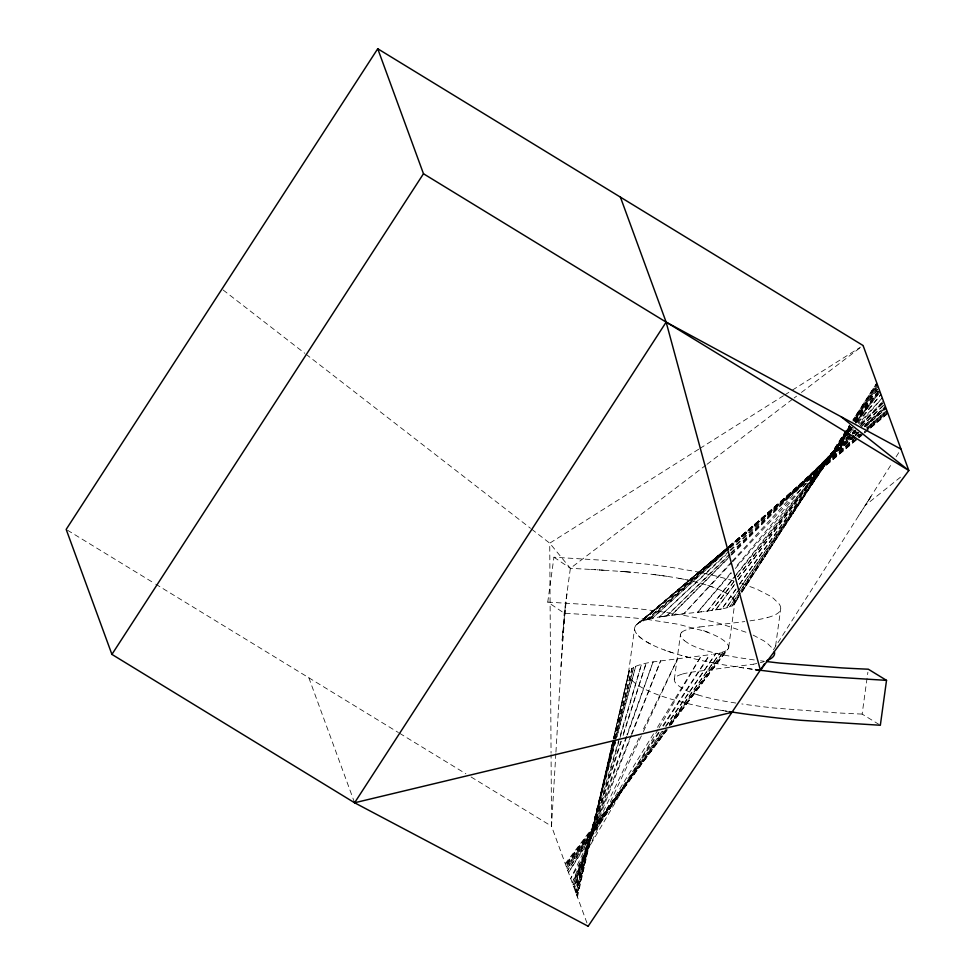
<?xml version="1.0" encoding="UTF-8"?>
<svg xmlns="http://www.w3.org/2000/svg" width="975" height="975" viewBox="0 0 975 975"><rect width="100%" height="100%" fill="white"/><g stroke="black" fill="none" stroke-linecap="round" stroke-linejoin="round"><path stroke-width="0.73" stroke-dasharray="4.88 3.66" d="M555.835 753.663L551.521 826.178L587.255 923.8M555.933 752.152L564.196 613.19L570.375 568.303L705.851 465.197M561.027 666.437L565.744 601.965L562.075 640.331L567.292 590.74M646.937 619.344A137.841 28.178 7.8 0 0 625.645 617.175L564.196 613.19L547.755 602.099L553.946 557.225L609.326 560.649L646.559 564.135A157.877 32.273 7.8 0 1 660.428 565.853L662.342 566.122A136.792 27.958 7.8 0 1 673.579 567.742L691.604 570.814A110.553 22.596 7.8 0 1 701.257 572.727L710.872 574.836A115.001 23.51 7.8 0 1 727.374 579.065L731.311 580.186M628.497 672.799L634.676 627.912A113.6 23.217 7.8 0 1 635.785 625.536A112.978 23.095 7.8 0 1 637.516 623.866L727.642 548.145M674.31 679.38L680.489 634.493M728.703 647.205L734.894 602.331M775.6 645.938L780.756 608.534M879.121 724.51L862.132 714.09L867.896 672.202M577.444 896.988L613.312 739.793M613.616 738.124L628.887 671.58L613.543 738.014M612.178 743.925L577.078 895.988L612.446 744.132M613.811 738.233L629.606 670.41L613.604 738.38M613.251 739.854L576.712 894.989L614.433 740.391M614.798 738.916L632.044 668.241A124.544 25.46 7.8 0 1 640.429 664.67L645.743 663.28A168.285 34.405 7.8 0 1 653.104 661.879L712.03 654.444M614.092 740.22L575.981 892.99L615.225 739.55M614.457 738.757L632.044 668.241L631.337 668.753A114.843 23.473 7.8 0 0 628.473 674.456L628.668 675.334M615.603 738.075L633.726 667.253L615.115 739.233M614.737 740.707L575.616 892.003L615.408 742.523M616.968 736.661L635.7 666.327L616.346 738.282M615.944 739.757L575.25 891.016L619.673 738.928M620.112 737.466L641.465 664.353L619.686 737.185M619.259 738.636L574.397 888.664L621.294 741.244M623.135 735.467L646.132 663.195L622.806 735.418M620.941 741.195L573.812 887.079L626.84 736.466M627.339 735.028L653.092 661.879L626.925 734.809M626.413 736.247L573.044 884.983L631.434 735.503M631.983 734.09L660.636 660.757L631.373 734.333M630.813 735.759L572.288 882.923L642.732 732.993M643.378 731.616L677.625 658.722L642.428 731.092M639.1 737.917L570.692 878.56L658.21 729.3M658.978 727.996L701.196 655.98L656.699 728.618M653.53 733.797L568.498 872.564L660.014 731.238M773.407 649.862L892.052 463.186M896.11 456.812L899.364 451.669M858.597 515.812L871.747 495.349L865.142 505.513L900.559 477.128M734.565 603.598L738.672 597.224M741.963 592.117L849.676 425.088L741.853 592.008L846.483 431.267M740.378 593.092L732.042 605.841A65.24 13.333 7.8 0 0 733.627 604.756L738.562 597.114L733.627 604.756A65.045 13.297 7.8 0 1 732.188 605.755M663.305 726.143L709.898 654.786M847.312 429.987L849.798 426.16M853.125 421.054L877.183 384.065L852.991 421.017M741.219 591.813L846.324 431.218M847.153 429.951L849.664 426.124M658.6 732.176L567.694 870.358L662.659 731.396M662.768 725.839L709.483 654.847M732.042 605.841L740.403 593.153M741.244 591.886L849.993 427.038M854.173 420.688L877.598 385.186L853.929 420.652M739.83 591.679L729.69 606.877L739.867 591.764M849.713 426.989L740.683 590.411L847.543 431.791M848.384 430.523L850.931 426.745M854.319 421.712L878.061 386.441L854.063 421.468M666.071 726.399L715.699 653.786L712.603 654.347M739.257 589.119L726.412 607.888L847.47 432.9M740.122 587.864L847.214 431.474M848.067 430.231L850.639 426.477M848.335 431.657L850.931 427.903M855.246 421.651L878.597 387.904L854.819 421.432M662.11 731.201L567.036 868.567L665.645 729.666M665.572 726.217L715.699 653.786M735.967 589.034L721.878 608.9L705.766 611.301M739.489 584.074L847.775 431.364M848.664 430.121L850.419 427.635M669.167 724.705L720.233 652.775L668.107 725.449M736.027 589.205L721.878 608.9A89.907 18.379 7.8 0 0 732.213 605.877M739.562 584.269L848.311 432.803M849.188 431.572L851.845 427.879M855.38 422.955L879.255 389.707L855.757 421.346M663.682 731.603L566.499 867.092L666.096 730.507M669.679 725.595L723.511 651.763L669.52 725.156M665.925 730.056L566.036 865.837L667.266 729.666M721.878 608.9A163.325 33.382 7.8 0 1 716.467 609.838L715.662 609.96L734.638 584.415M738.258 579.54L847.616 432.291M848.518 431.072L851.236 427.428M670.885 724.803L726.009 650.642L670.41 724.803M715.662 609.96L734.784 584.391M738.428 579.516L848.664 432.169M849.578 430.95L852.308 427.294M855.953 422.419L879.633 390.756L855.66 422.151M666.766 729.666L565.597 864.63L667.095 729.8M670.751 724.949L727.447 649.642M565.244 863.667L666.973 729.483M670.629 724.608L728.374 648.485M733.907 581.539L711.762 610.521L733.956 581.697M737.588 576.712L847.36 433.022M848.274 431.815L851.041 428.196M737.661 576.895L848.616 432.754L734.906 567.998M849.542 431.547L852.321 427.952M856.013 423.138L880.059 391.913L855.66 422.882M680.526 614.213L707.375 611.106L735.54 575.36M736.478 574.178L848.152 432.413M849.091 431.23L851.906 427.647M707.375 611.106L853.466 428.756M858.207 422.833L880.973 394.412L857.452 422.37M730.982 572.666L697.649 612.276L731.396 573.093M849.603 431.693L851.565 429.366M735.369 568.474L854.466 430.17L852.357 432.449M859.426 424.418L882.253 397.91L858.609 423.638M731.104 562.368L683.804 613.836L731.628 562.867M732.128 561.259L853.466 429.232M732.664 561.758L851.187 435.423M852.223 434.314L855.343 430.999M860.547 425.453L883.411 401.078L860.925 423.796M730.263 555.787L671.361 615.286L666.364 615.932M731.335 554.702L848.067 436.776M727.167 559.345L671.361 615.286L672.896 615.103M731.457 555.043L851.65 434.545M852.723 433.461L855.94 430.231M861.315 424.856L883.85 402.261L859.974 425.758M664.609 616.176L666.815 615.871L729.751 553.922M730.836 552.862L851.297 434.302M852.382 433.241L855.636 430.036M666.815 615.871L729.97 554.519M731.055 553.471L853.027 434.996M854.112 433.948L856.294 431.827M861.742 426.538L884.605 404.332L861.412 426.221M648.875 619.137L651.922 618.406A168.285 34.405 7.8 0 1 659.283 616.992L728.861 551.314M729.97 550.278L849.262 437.69M853.673 433.522L855.892 431.438M664.17 616.237L662.976 616.407A215.28 44.009 7.8 0 0 659.271 616.992L726.095 554.751M730.555 550.607L857.525 432.352M864.216 426.136L885.373 406.429L862.851 426.892M681.842 632.202L681.476 632.556A69.262 14.162 7.8 0 0 680.574 635.627L680.648 635.956A94.124 19.244 7.8 0 0 684.413 640.636M728.873 548.706L652.312 618.308L728.995 549.035M729.995 547.682L857.22 432.01M730.117 548.023L854.161 435.959M855.294 434.935L857.549 432.9M635.785 625.536A113.234 23.144 7.8 0 1 638.223 623.366A124.544 25.46 7.8 0 1 646.62 619.783L649.289 619.028L728.483 548.157M729.617 547.146L854.063 435.776M855.197 434.765L857.452 432.742M649.289 619.028L728.605 548.486M729.739 547.475L854.368 436.617M855.502 435.618L858.902 432.595M865.703 426.538L886.092 408.403L865.568 426.526M647.571 619.491L646.583 619.783L854.161 436.581M855.307 435.581L858.719 432.559M646.583 619.783L728.947 547.974M730.092 546.975L855.928 437.275M857.074 436.288L859.353 434.289M867.36 427.306L886.811 410.353L866.117 428.196M724.669 550.083L641.879 621.441L727.508 548.108M729.276 546.122L855.757 437.117M856.915 436.117L859.207 434.143M728.654 547.121L853.612 440.078M858.244 436.117L860.559 434.143M867.506 428.196L887.177 411.34L867.531 428.11M727.716 547.426L639.905 622.367L727.85 547.779M728.873 546.439L853.661 439.944M858.28 435.996L860.596 434.021M729.007 546.792L863.228 432.949L858.548 436.873M638.223 623.366L727.508 547.779M728.666 546.804L857.391 437.848M636.846 624.414L857.683 438.738L728.8 547.17M858.841 437.763L863.497 433.851L858.865 437.751M707.058 464.271L792.931 398.909M794.138 397.995L796.563 396.155M801.401 392.462L863.082 345.516M698.697 449.219L549.729 543.185L551.058 753.139M699.989 448.403L783.461 395.74M784.741 394.936L791.164 390.89M792.456 390.073L860.511 347.137M682.427 674.054L683.024 673.883A125.873 25.728 7.8 0 1 693.615 671.872L753.273 664.231M767.739 617.492L769.36 617.017A130.187 26.617 7.8 0 0 770.506 616.663L772.834 615.822A114.855 23.485 7.8 0 0 779.22 611.995L779.634 611.459A112.454 22.986 7.8 0 0 780.731 607.876L780.463 606.548A135.001 27.593 7.8 0 0 779.049 603.83L773.394 598.309A147.103 30.067 7.8 0 0 769.994 595.944L756.551 588.997L738.428 582.355M647.912 619.393L648.668 619.198M659.271 616.992L663.305 616.358M699.733 626.974L744.815 621.575M749.933 620.88L759.452 619.344A159.9 32.687 7.8 0 0 767.752 617.492M663.926 616.273L665.84 616.005M672.652 615.128L680.672 614.189M703.328 611.605L704.145 611.508M673.957 614.969L677.893 614.506M700.879 611.898L701.695 611.8M698.453 612.178L699.27 612.081M681.854 614.055L682.829 613.945M553.946 557.225L570.375 568.303L592.739 569.546M547.755 602.099L603.147 605.524L640.38 609.009A157.877 32.273 7.8 0 1 654.249 610.74L656.163 610.996A136.792 27.958 7.8 0 1 667.4 612.629L685.425 615.7A110.553 22.596 7.8 0 1 695.078 617.602L704.693 619.722A115.001 23.51 7.8 0 1 721.195 623.939L748.252 632.994M590.618 569.424L600.015 569.997M596.98 569.802L598.053 569.875M594.86 569.68L595.92 569.741M601.148 570.058L603.208 570.192M599.077 569.936L605.28 570.326M604.207 570.265L622.745 571.545M620.088 571.35L621.416 571.447M623.915 571.643L624.67 571.703M622.379 571.521L626.206 571.813M625.402 571.752L631.812 572.276A137.841 28.178 7.8 0 1 653.116 574.458L655.237 574.738A98.365 20.109 7.8 0 1 667.071 576.347A75.855 15.503 7.8 0 1 678.88 578.309A63.607 13.004 7.8 0 1 689.069 580.381A75.441 15.417 7.8 0 1 707.728 585.427L709.044 585.829A74.222 15.173 7.8 0 1 715.93 588.278A75.063 15.344 7.8 0 1 722.926 591.362A84.155 17.197 7.8 0 1 725.985 593.019M653.128 574.47L653.92 574.567M646.949 619.357L678.052 624.232L702.865 630.715A74.21 15.173 7.8 0 1 709.751 633.153A79.45 16.246 7.8 0 1 719.794 637.894A100.815 20.609 7.8 0 1 724.912 641.453L725.924 642.367A101.729 20.792 7.8 0 1 727.496 644.134L728.386 645.657A67.97 13.894 7.8 0 1 726.156 650.666M654.444 574.641L667.071 576.347M747.374 668.521A233.427 47.714 7.8 0 0 753.992 669.447A232.111 47.446 7.8 0 1 747.374 668.521L725.924 665.218A117.914 24.107 7.8 0 1 716.832 663.609L716.625 663.573M742.999 667.887L743.608 667.985M741.158 667.619L741.768 667.704M739.928 667.436L740.537 667.522M735.857 703.048L730.482 702.207A86.348 17.648 7.8 0 1 725.485 701.366L718.709 700.099A53.978 11.042 7.8 0 1 713.127 698.917L708.362 697.783A62.9 12.858 7.8 0 1 697.966 694.919M727.374 711.348L717.844 709.776A116.671 23.851 7.8 0 1 710.653 708.496L710.446 708.459M725.254 711.007L727.106 711.299M723.547 710.726L719.745 710.105M715.406 663.341L709.995 662.281A101.778 20.804 7.8 0 1 698.063 659.697L690.544 657.881A110.077 22.498 7.8 0 1 681.233 655.395A104.91 21.45 7.8 0 1 672.36 652.726A103.301 21.121 7.8 0 1 665.669 650.459L664.17 649.911A108.152 22.108 7.8 0 1 650.691 644.097L649.045 643.244A124.605 25.472 7.8 0 1 645.596 641.245A134.964 27.593 7.8 0 1 641.538 638.467A143.057 29.238 7.8 0 1 638.832 636.163L638.454 635.797A138.389 28.287 7.8 0 1 634.822 630.447L634.664 629.679A118.292 24.18 7.8 0 1 634.676 627.912A120.071 24.546 7.8 0 0 634.847 630.447L634.847 630.447M709.227 708.228L704.462 707.302A101.717 20.792 7.8 0 1 691.884 704.584L683.536 702.548M689.995 657.735L688.35 657.321A109.285 22.34 7.8 0 1 681.233 655.395M682.987 702.414L682.171 702.195A105.751 21.621 7.8 0 1 659.453 695.346L657.991 694.797A108.152 22.108 7.8 0 1 644.512 688.984L642.866 688.131A134.27 27.446 7.8 0 1 632.714 681.05M731.36 580.198L733.761 580.917M697.978 694.919L694.602 693.81A60.292 12.322 7.8 0 1 686.351 690.495L684.145 689.398A76.44 15.624 7.8 0 1 682.232 688.326L678.259 685.571A94.124 19.244 7.8 0 1 674.444 680.83L674.395 680.587A69.262 14.162 7.8 0 1 675.273 677.43L675.663 677.077A77.086 15.758 7.8 0 1 682.488 674.066M753.139 635.115L763.815 640.831A147.103 30.067 7.8 0 1 767.215 643.195L772.87 648.704A135.001 27.593 7.8 0 1 773.382 649.484M67.47 530.205L154.428 583.367M155.72 584.159L398.397 732.542M399.689 733.334L465.879 773.797M471.071 776.977L551.521 826.178L551.07 754.662M223.153 290.014L304.797 353.303M306.004 354.23L530.522 528.292M531.716 529.23L549.729 543.185L570.375 568.303M684.377 640.636L688.411 643.439A76.44 15.624 7.8 0 0 690.324 644.512L692.518 645.621A60.292 12.322 7.8 0 0 700.769 648.923L704.157 650.033A62.9 12.858 7.8 0 0 714.553 652.897L720.622 654.322A53.576 10.957 7.8 0 0 724.888 655.224L731.664 656.48A86.348 17.648 7.8 0 0 736.661 657.321L747.983 659.051A193.087 39.475 7.8 0 0 755.479 660.099M632.653 681.05L632.275 680.672A138.389 28.287 7.8 0 1 628.643 675.334M638.393 635.737L638.454 635.797A143.544 29.347 7.8 0 0 641.538 638.467M722.938 591.362A84.24 17.221 7.8 0 1 726.022 593.032A100.815 20.609 7.8 0 1 731.092 596.566L732.103 597.48A101.729 20.792 7.8 0 1 733.675 599.259L734.602 600.893A68.396 13.979 7.8 0 1 733.7 604.768M308.856 677.783L354.595 802.778M716.832 663.609A104.483 21.352 7.8 0 1 709.995 662.281M672.36 652.726A103.326 21.121 7.8 0 1 664.17 649.911M650.666 644.097A122.509 25.045 7.8 0 1 645.596 641.245M733.675 599.259A90.248 18.452 7.8 0 1 734.614 600.893M707.777 585.414A74.466 15.222 7.8 0 1 715.93 588.278M678.88 578.309A63.643 13.016 7.8 0 1 689.069 580.381M626.73 571.862A182.154 37.233 7.8 0 1 630.74 572.191M726.034 650.764A89.907 18.379 7.8 0 1 715.577 653.75M703.523 630.654A74.222 15.356 7.7 0 1 710.397 633.128M862.132 714.09A479.639 98.048 7.8 0 1 835.453 712.774L774.357 708.033A172.38 35.234 7.8 0 1 769.555 707.509L759.525 706.314A193.087 39.475 7.8 0 1 741.804 703.938M764.327 661.537A130.187 26.617 7.8 0 1 763.181 661.903L761.56 662.366A159.9 32.687 7.8 0 1 760.317 662.707M756.758 663.524A159.9 32.687 7.8 0 1 753.261 664.219M763.973 661.208A193.087 39.475 7.8 0 1 760.537 660.77M681.757 632.178A77.086 15.758 7.8 0 1 688.679 629.192M689.118 628.985A125.873 25.728 7.8 0 1 699.794 626.986M876.805 383.017L852.954 419.993L876.805 383.017M885.739 407.428L864.313 426.782L885.739 407.428M887.53 412.34L864.386 431.962L887.53 412.34M868.14 429.951L864.654 432.876L868.152 429.938M887.896 413.327L869.298 428.963L887.896 413.327"/><path stroke-width="1.46" d="M766.362 661.513L775.734 662.622A172.38 35.234 7.8 0 0 780.536 663.158L841.632 667.887A479.639 98.048 7.8 0 0 868.311 669.203L886.519 680.367L880.34 725.254L801.901 720.367A254.95 52.114 7.8 0 1 796.599 719.903L790.92 719.367A222.836 45.557 7.8 0 1 772.237 717.393L749.47 714.553A233.427 47.714 7.8 0 1 741.195 713.408L728.971 711.592M755.515 669.654L760.415 670.3L908.822 470.511L863.082 345.516L377.739 48.75L66.178 529.401L111.918 654.396L354.595 802.778L588.144 926.25L764.473 663.902M111.918 654.396L423.479 173.745L377.739 48.75M354.315 802.011L354.595 802.778L666.144 322.128L620.405 197.133M354.595 802.778L732.7 712.164L730.836 711.884M886.519 680.367L808.08 675.48A254.95 52.114 7.8 0 1 802.778 675.017L797.099 674.481A222.836 45.557 7.8 0 1 778.416 672.506L755.649 669.667M900.997 449.122L666.144 322.128L760.415 670.3M423.479 173.745L908.822 470.511L841.108 416.739M587.925 925.641L588.144 926.25M774.369 651.69L774.564 652.763A112.454 22.986 7.8 0 1 773.467 656.346L773.004 656.882A114.855 23.485 7.8 0 1 766.984 660.575"/></g></svg>
